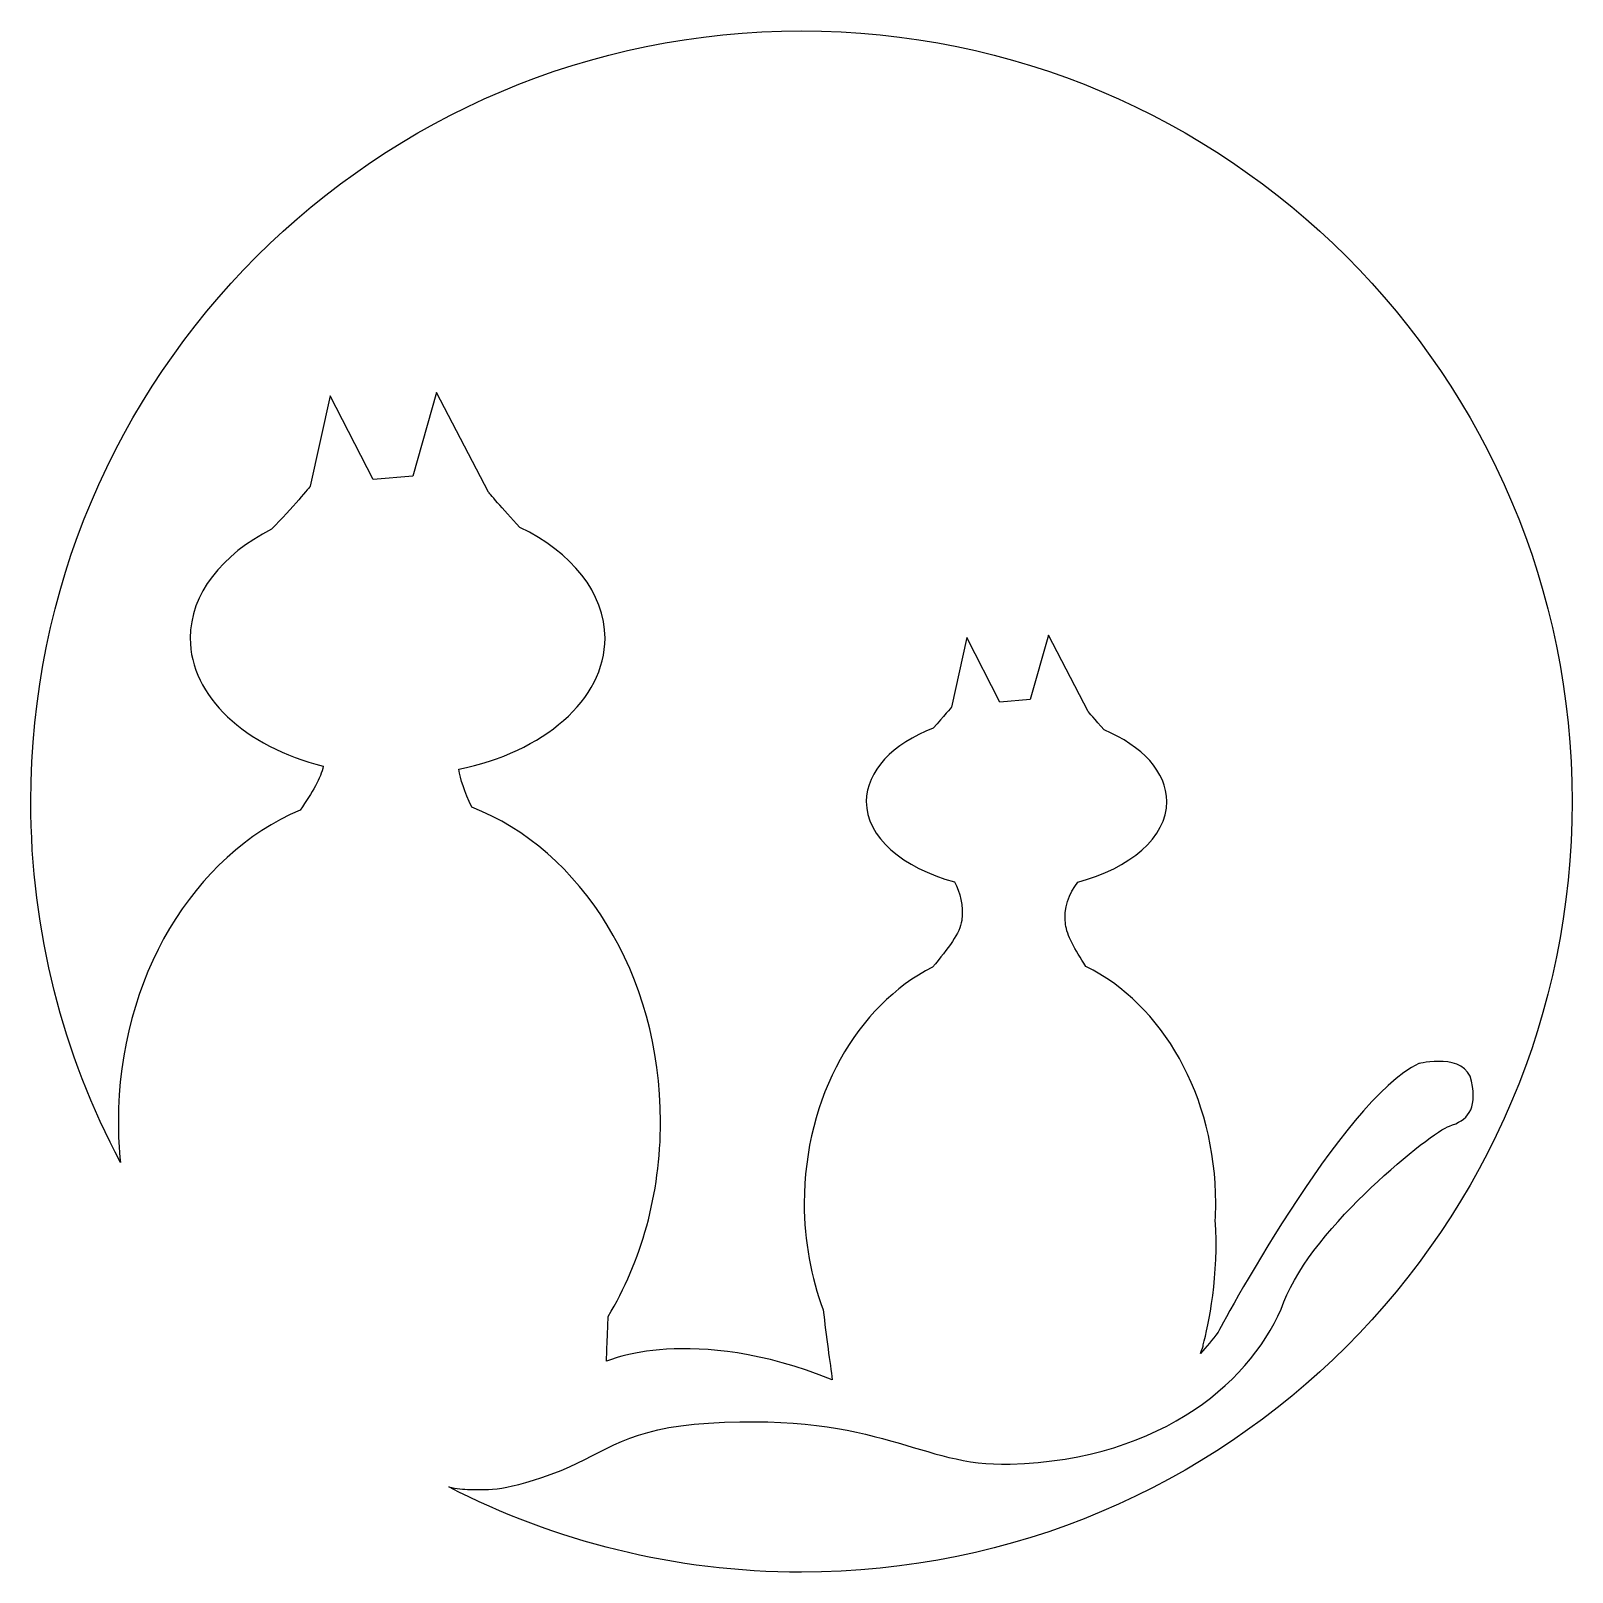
# Model space of a CAD drawing. Header units: centimetres. Extents: x -3.1 to 3.24, y -3.13 to 3.21.
import ezdxf

# ---------------------------------------------------------------- set-up
doc = ezdxf.new("R2010")
doc.units = ezdxf.units.CM
doc.header["$MEASUREMENT"] = 0
doc.layers.add('Layer 1', color=7, linetype='Continuous')

msp = doc.modelspace()

# ---------------------------------------------------------------- linework, layer by layer
at = {"layer": 'Layer 1'}
msp.add_open_spline([(0.07033, 3.21469), (-1.68296, 3.21469), (-3.10419, 1.79337), (-3.10419, 0.04017), (-3.10419, 0.04017), (-3.10419, -0.49701), (-2.97058, -1.00295), (-2.73507, -1.44647), (-2.73507, -1.44647), (-2.74071, -1.39138), (-2.74364, -1.33529), (-2.74364, -1.27835), (-2.74364, -1.27835), (-2.74364, -0.68478), (-2.43098, -0.18028), (-1.99511, 0.00483), (-1.99511, 0.00483), (-1.94442, 0.07735), (-1.90931, 0.1376), (-1.89978, 0.18538), (-1.89978, 0.18538), (-2.22022, 0.2669), (-2.44765, 0.47224), (-2.44765, 0.71291), (-2.44765, 0.71291), (-2.44765, 0.89568), (-2.31628, 1.05811), (-2.11274, 1.16138), (-2.11274, 1.16138), (-2.02588, 1.25007), (-1.9532, 1.33889), (-1.9532, 1.33889), (-1.9532, 1.33889), (-1.9532, 1.33889), (-1.87113, 1.71182), (-1.87113, 1.71182), (-1.87113, 1.71182), (-1.87113, 1.71182), (-1.69465, 1.36657), (-1.69465, 1.36657), (-1.69465, 1.36657), (-1.69465, 1.36657), (-1.53114, 1.38065), (-1.53114, 1.38065), (-1.53114, 1.38065), (-1.53114, 1.38065), (-1.43261, 1.72548), (-1.43261, 1.72548), (-1.43261, 1.72548), (-1.43261, 1.72548), (-1.21917, 1.31495), (-1.21917, 1.31495), (-1.21917, 1.31495), (-1.21917, 1.31495), (-1.16268, 1.24637), (-1.08968, 1.16922), (-1.08968, 1.16922), (-0.87714, 1.06646), (-0.73903, 0.90035), (-0.73903, 0.71289), (-0.73903, 0.71289), (-0.73903, 0.45881), (-0.9925, 0.24394), (-1.3413, 0.1728), (-1.3413, 0.1728), (-1.33611, 0.13391), (-1.31677, 0.08086), (-1.28796, 0.01664), (-1.28796, 0.01664), (-0.83698, -0.15799), (-0.51024, -0.6717), (-0.51024, -1.27836), (-0.51024, -1.27836), (-0.51024, -1.57864), (-0.59038, -1.8561), (-0.72593, -2.08108), (-0.72593, -2.08108), (-0.73, -2.1885), (-0.73326, -2.26573), (-0.73326, -2.26573), (-0.73326, -2.26573), (-0.73326, -2.26573), (-0.38226, -2.10862), (0.1972, -2.34164), (0.1972, -2.34164), (0.1877, -2.2734), (0.17299, -2.16474), (0.15936, -2.05338), (0.15936, -2.05338), (0.10964, -1.91987), (0.08168, -1.77136), (0.08168, -1.61467), (0.08168, -1.61467), (0.08168, -1.17514), (0.30001, -0.79896), (0.60966, -0.6427), (0.60966, -0.6427), (0.67562, -0.56446), (0.72348, -0.50181), (0.73036, -0.45006), (0.73036, -0.45006), (0.73859, -0.38841), (0.72401, -0.33491), (0.70067, -0.29067), (0.70067, -0.29067), (0.48641, -0.23357), (0.33729, -0.107), (0.33729, 0.04017), (0.33729, 0.04017), (0.33729, 0.16622), (0.44677, 0.27721), (0.6128, 0.3424), (0.6128, 0.3424), (0.65664, 0.39029), (0.6881, 0.42873), (0.6881, 0.42873), (0.6881, 0.42873), (0.6881, 0.42873), (0.75112, 0.71512), (0.75112, 0.71512), (0.75112, 0.71512), (0.75112, 0.71512), (0.88672, 0.44998), (0.88672, 0.44998), (0.88672, 0.44998), (0.88672, 0.44998), (1.01224, 0.4608), (1.01224, 0.4608), (1.01224, 0.4608), (1.01224, 0.4608), (1.08791, 0.72562), (1.08791, 0.72562), (1.08791, 0.72562), (1.08791, 0.72562), (1.25185, 0.41037), (1.25185, 0.41037), (1.25185, 0.41037), (1.25185, 0.41037), (1.27871, 0.37777), (1.31741, 0.33504), (1.31741, 0.33504), (1.47341, 0.26908), (1.57506, 0.16163), (1.57506, 0.04016), (1.57506, 0.04016), (1.57506, -0.10774), (1.42433, -0.23495), (1.20816, -0.2916), (1.20816, -0.2916), (1.17334, -0.33923), (1.14887, -0.39825), (1.15797, -0.46662), (1.15797, -0.46662), (1.16379, -0.50993), (1.19583, -0.5688), (1.24213, -0.63939), (1.24213, -0.63939), (1.55537, -0.79351), (1.77691, -1.17194), (1.77691, -1.61467), (1.77691, -1.61467), (1.77691, -1.63766), (1.77606, -1.66042), (1.77493, -1.68309), (1.77493, -1.68309), (1.79125, -1.90579), (1.74686, -2.11928), (1.72535, -2.1976), (1.72535, -2.1976), (1.72479, -2.204), (1.72077, -2.21649), (1.71342, -2.23319), (1.71342, -2.23319), (1.73914, -2.20641), (1.7634, -2.1775), (1.78602, -2.14619), (1.78602, -2.14619), (1.78602, -2.14619), (2.29786, -1.1852), (2.61343, -1.03968), (2.61343, -1.03968), (2.61343, -1.03968), (2.80644, -0.99147), (2.83055, -1.11207), (2.83055, -1.11207), (2.85468, -1.23275), (2.81166, -1.27286), (2.73935, -1.29693), (2.73935, -1.29693), (2.66693, -1.32106), (2.1782, -1.70719), (2.0576, -2.02086), (2.0576, -2.02086), (1.93695, -2.33447), (1.56672, -2.67166), (0.92947, -2.68938), (0.92947, -2.68938), (0.55342, -2.69983), (0.40578, -2.47787), (-0.31248, -2.52015), (-0.31248, -2.52015), (-0.64514, -2.53968), (-0.73325, -2.63755), (-0.91912, -2.71584), (-0.91912, -2.71584), (-1.15399, -2.80389), (-1.2127, -2.79413), (-1.29546, -2.79381), (-1.29546, -2.79381), (-1.32202, -2.79376), (-1.351, -2.78997), (-1.38166, -2.78344), (-1.38166, -2.78344), (-0.9465, -3.00767), (-0.45287, -3.13433), (0.0704, -3.13433), (0.0704, -3.13433), (1.82361, -3.13433), (3.24492, -1.71304), (3.24492, 0.04019), (3.24492, 0.04019), (3.24488, 1.79337), (1.82353, 3.21469), (0.07033, 3.21469)], degree=3, knots=[0, 0, 0, 0, 0.0175439, 0.0175439, 0.0175439, 0.0175439, 0.0350877, 0.0350877, 0.0350877, 0.0350877, 0.0526316, 0.0526316, 0.0526316, 0.0526316, 0.0701754, 0.0701754, 0.0701754, 0.0701754, 0.0877193, 0.0877193, 0.0877193, 0.0877193, 0.1052632, 0.1052632, 0.1052632, 0.1052632, 0.122807, 0.122807, 0.122807, 0.122807, 0.1403509, 0.1403509, 0.1403509, 0.1403509, 0.1578947, 0.1578947, 0.1578947, 0.1578947, 0.1754386, 0.1754386, 0.1754386, 0.1754386, 0.1929825, 0.1929825, 0.1929825, 0.1929825, 0.2105263, 0.2105263, 0.2105263, 0.2105263, 0.2280702, 0.2280702, 0.2280702, 0.2280702, 0.245614, 0.245614, 0.245614, 0.245614, 0.2631579, 0.2631579, 0.2631579, 0.2631579, 0.2807018, 0.2807018, 0.2807018, 0.2807018, 0.2982456, 0.2982456, 0.2982456, 0.2982456, 0.3157895, 0.3157895, 0.3157895, 0.3157895, 0.3333333, 0.3333333, 0.3333333, 0.3333333, 0.3508772, 0.3508772, 0.3508772, 0.3508772, 0.3684211, 0.3684211, 0.3684211, 0.3684211, 0.3859649, 0.3859649, 0.3859649, 0.3859649, 0.4035088, 0.4035088, 0.4035088, 0.4035088, 0.4210526, 0.4210526, 0.4210526, 0.4210526, 0.4385965, 0.4385965, 0.4385965, 0.4385965, 0.4561404, 0.4561404, 0.4561404, 0.4561404, 0.4736842, 0.4736842, 0.4736842, 0.4736842, 0.4912281, 0.4912281, 0.4912281, 0.4912281, 0.5087719, 0.5087719, 0.5087719, 0.5087719, 0.5263158, 0.5263158, 0.5263158, 0.5263158, 0.5438596, 0.5438596, 0.5438596, 0.5438596, 0.5614035, 0.5614035, 0.5614035, 0.5614035, 0.5789474, 0.5789474, 0.5789474, 0.5789474, 0.5964912, 0.5964912, 0.5964912, 0.5964912, 0.6140351, 0.6140351, 0.6140351, 0.6140351, 0.6315789, 0.6315789, 0.6315789, 0.6315789, 0.6491228, 0.6491228, 0.6491228, 0.6491228, 0.6666667, 0.6666667, 0.6666667, 0.6666667, 0.6842105, 0.6842105, 0.6842105, 0.6842105, 0.7017544, 0.7017544, 0.7017544, 0.7017544, 0.7192982, 0.7192982, 0.7192982, 0.7192982, 0.7368421, 0.7368421, 0.7368421, 0.7368421, 0.754386, 0.754386, 0.754386, 0.754386, 0.7719298, 0.7719298, 0.7719298, 0.7719298, 0.7894737, 0.7894737, 0.7894737, 0.7894737, 0.8070175, 0.8070175, 0.8070175, 0.8070175, 0.8245614, 0.8245614, 0.8245614, 0.8245614, 0.8421053, 0.8421053, 0.8421053, 0.8421053, 0.8596491, 0.8596491, 0.8596491, 0.8596491, 0.877193, 0.877193, 0.877193, 0.877193, 0.8947368, 0.8947368, 0.8947368, 0.8947368, 0.9122807, 0.9122807, 0.9122807, 0.9122807, 0.9298246, 0.9298246, 0.9298246, 0.9298246, 0.9473684, 0.9473684, 0.9473684, 0.9473684, 0.9649123, 0.9649123, 0.9649123, 0.9649123, 1, 1, 1, 1], dxfattribs=at)

doc.saveas('drawing.dxf')
